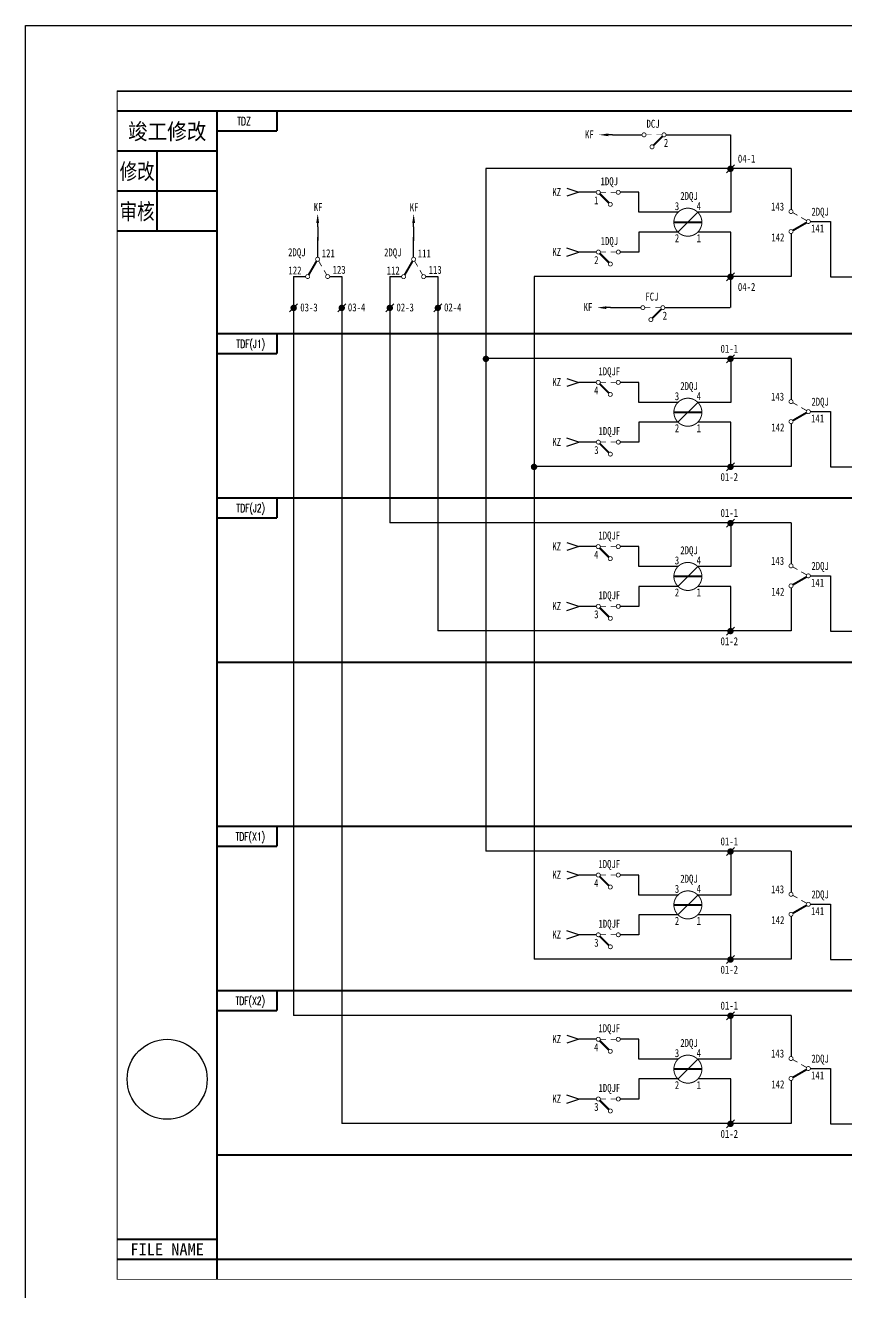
# Model space of a CAD drawing. Extents: x 215 to 887, y 54 to 677.
# Drawn here: x 215.2 to 420.5, y 360.5 to 677.3 of the extents above; entities that cross this region are included whole.
import ezdxf
from ezdxf.enums import TextEntityAlignment as Align

# ---------------------------------------------------------------- set-up
doc = ezdxf.new("R2010")
doc.units = 0
doc.linetypes.add('DASHED', pattern=[0.75, 0.5, -0.25])
doc.layers.get('0').update_dxf_attribs({"linetype": 'CONTINUOUS'})
doc.layers.add('TIE', color=7, linetype='CONTINUOUS')
doc.styles.add('CHINESE', font='SimSun.ttf', dxfattribs={"width": 0.9})
doc.styles.add('HZ', font='txt.shx', dxfattribs={"width": 0.7, "bigfont": 'hztxt.shx'})

# ---------------------------------------------------------------- blocks, each defined once
blk = doc.blocks.new('144')
at = {"const_width": 0.2}
for points in [[(1, 0, -1), (0, 0, -1)], [(6, 0, -1), (5, 0, -1)], [(4, -3, -1), (3, -3, -1)]]:
    blk.add_lwpolyline(points, format="xyb", close=True, dxfattribs=at)
for points, const_width in [([(2.4, 0), (1, 0)], 0.15), ([(5, 0), (3.6, 0)], 0.15), ([(0.85, -0.35), (3.15, -2.65)], 0.5)]:
    blk.add_lwpolyline(points, dxfattribs=dict(const_width=const_width))
blk.add_lwpolyline([(5.5, -1.3, 0, 0, 0), (5.5, -2.3, 0.8, 0, 0), (5.5, -4.5, 0, 0, 0)], format="xyseb")
at = {"width": 0.8}
for tag, p in [('RELAY', (3, 2.2)), ('0', (0, -2))]:
    blk.add_attdef(tag, text='', height=2, dxfattribs=at).set_placement(p, align=Align.MIDDLE)
blk = doc.blocks.new('W54')
for p, q in [((0, 0), (3, 1)), ((3, -1), (0, 0))]:
    blk.add_line(p, q)
blk = doc.blocks.new('W55')
at = {"rotation": 180}
blk.add_blockref('W54', (0, 0), dxfattribs=at)
blk = doc.blocks.new('W21')
blk.add_line((-1, -1), (1, 1))
at = {"const_width": 0.8}
blk.add_lwpolyline([(-0.4, 0, 1), (0.4, 0, 1)], format="xyb", close=True, dxfattribs=at)
blk = doc.blocks.new('W52')
blk.add_lwpolyline([(0, -3.3, 0, 0.7, 0), (0, -1, 0.7, 0.7, 0)], format="xyseb")
blk.add_lwpolyline([(0, 0), (0, -1)])
blk = doc.blocks.new('A$C6CA63361')
at = {"linetype": 'DASHED', "xscale": -1}
blk.add_blockref('144', (6.1, 4.5), dxfattribs=at)
at = {"color": 0, "width": 0.8}
blk.add_attdef('2', text='', height=2, dxfattribs=at).set_placement((6.1, 2.5), align=Align.MIDDLE)
at = {"layer": 'TIE', "color": 0, "width": 0.8}
blk.add_text('FCJ', height=2, dxfattribs=at).set_placement((2.85, 6.26), align=Align.CENTER)

msp = doc.modelspace()

# ---------------------------------------------------------------- linework, layer by layer
for p, q in [((837.69, 660.88), (238.11, 660.88)), ((238.11, 660.88), (837.69, 660.88)), ((238.11, 660.88), (837.69, 660.88)), ((406.56, 641.55), (330.3, 641.55)), ((330.3, 641.55), (330.3, 470.89)), ((378.3, 625.64), (383.25, 630.59)), ((288.24, 626.94), (288.24, 623.5)), ((288.24, 624.36), (288.24, 623.5)), ((312.23, 626.92), (312.23, 623.48)), ((312.23, 624.33), (312.23, 623.48)), ((406.56, 614.55), (342.32, 614.55)), ((342.32, 614.55), (342.32, 443.89)), ((406.56, 594.04), (330.3, 594.04)), ((378.3, 578.13), (383.25, 583.08)), ((377.28, 580.61), (384.28, 580.61)), ((406.56, 567.04), (342.32, 567.04)), ((406.56, 552.99), (306.27, 552.99)), ((378.3, 537.08), (383.25, 542.03)), ((377.28, 539.56), (384.28, 539.56)), ((406.56, 525.99), (318.28, 525.99)), ((406.56, 470.89), (330.3, 470.89)), ((378.3, 454.98), (383.25, 459.93)), ((377.28, 457.46), (384.28, 457.46)), ((406.56, 443.89), (342.32, 443.89)), ((406.56, 429.84), (282.23, 429.84)), ((378.3, 413.93), (383.25, 418.88)), ((377.28, 416.4), (384.28, 416.4)), ((406.56, 402.84), (294.25, 402.84))]:
    msp.add_line(p, q)
at = {"linetype": 'Continuous'}
for p, q in [((361.9, 649.95), (369.39, 649.95)), ((375.32, 649.95), (391.43, 649.95)), ((391.43, 649.95), (391.43, 641.85)), ((391.49, 641.58), (391.49, 630.58)), ((406.56, 641.55), (406.56, 631.37)), ((357.84, 635.58), (353.49, 635.58)), ((368.49, 635.58), (363.88, 635.58)), ((368.49, 630.58), (368.49, 635.58)), ((378.43, 630.58), (368.49, 630.58)), ((391.49, 630.58), (383.38, 630.58)), ((411.39, 628.28), (416.39, 628.28)), ((416.39, 628.28), (416.39, 614.45)), ((288.24, 619.36), (288.24, 624.36)), ((312.23, 619.33), (312.23, 624.33)), ((378.43, 625.65), (368.49, 625.65)), ((368.49, 625.65), (368.49, 620.65)), ((391.49, 625.65), (383.38, 625.65)), ((391.49, 614.65), (391.49, 625.65)), ((406.56, 625.25), (406.56, 614.55)), ((357.92, 620.65), (353.49, 620.65)), ((368.49, 620.65), (363.8, 620.65)), ((391.43, 614.85), (391.43, 606.76)), ((282.23, 614.52), (282.23, 429.84)), ((282.23, 614.52), (285.15, 614.52)), ((291.27, 614.52), (294.25, 614.52)), ((294.25, 614.52), (294.25, 402.84)), ((306.27, 614.52), (306.27, 552.99)), ((306.27, 614.52), (309.18, 614.52)), ((315.31, 614.52), (318.28, 614.52)), ((318.28, 614.52), (318.28, 525.99)), ((330.3, 614.52), (330.3, 511.94)), ((416.39, 614.45), (476.54, 614.45)), ((361.43, 606.75), (369.02, 606.75)), ((375.03, 606.75), (391.39, 606.75)), ((391.49, 594.07), (391.49, 583.07)), ((406.56, 594.04), (406.56, 583.87)), ((357.84, 588.07), (353.49, 588.07)), ((368.49, 588.07), (363.88, 588.07)), ((368.49, 583.07), (368.49, 588.07)), ((378.43, 583.07), (368.49, 583.07)), ((391.49, 583.07), (383.38, 583.07)), ((411.39, 580.77), (416.39, 580.77)), ((416.39, 580.77), (416.39, 566.94)), ((368.49, 578.14), (368.49, 573.14)), ((378.43, 578.14), (368.49, 578.14)), ((391.49, 578.14), (383.38, 578.14)), ((391.49, 567.14), (391.49, 578.14)), ((406.56, 577.74), (406.56, 567.04)), ((357.92, 573.14), (353.49, 573.14)), ((368.49, 573.14), (363.8, 573.14)), ((416.39, 566.94), (476.54, 566.94)), ((391.49, 553.02), (391.49, 542.02)), ((406.56, 552.99), (406.56, 542.82)), ((357.84, 547.02), (353.49, 547.02)), ((368.49, 547.02), (363.88, 547.02)), ((368.49, 542.02), (368.49, 547.02)), ((378.43, 542.02), (368.49, 542.02)), ((391.49, 542.02), (383.38, 542.02)), ((411.39, 539.72), (416.39, 539.72)), ((416.39, 539.72), (416.39, 525.89)), ((368.49, 537.09), (368.49, 532.09)), ((378.43, 537.09), (368.49, 537.09)), ((391.49, 537.09), (383.38, 537.09)), ((391.49, 526.09), (391.49, 537.09)), ((406.56, 536.69), (406.56, 525.99)), ((357.92, 532.09), (353.49, 532.09)), ((368.49, 532.09), (363.8, 532.09)), ((416.39, 525.89), (476.54, 525.89)), ((391.49, 470.92), (391.49, 459.92)), ((406.56, 470.89), (406.56, 460.71)), ((357.84, 464.92), (353.49, 464.92)), ((368.49, 464.92), (363.88, 464.92)), ((368.49, 459.92), (368.49, 464.92)), ((378.43, 459.92), (368.49, 459.92)), ((391.49, 459.92), (383.38, 459.92)), ((411.39, 457.62), (416.39, 457.62)), ((416.39, 457.62), (416.39, 443.79)), ((368.49, 454.99), (368.49, 449.99)), ((378.43, 454.99), (368.49, 454.99)), ((391.49, 454.99), (383.38, 454.99)), ((391.49, 443.99), (391.49, 454.99)), ((406.56, 454.59), (406.56, 443.89)), ((357.92, 449.99), (353.49, 449.99)), ((368.49, 449.99), (363.8, 449.99)), ((416.39, 443.79), (476.54, 443.79)), ((391.49, 429.87), (391.49, 418.87)), ((406.56, 429.84), (406.56, 419.66)), ((357.84, 423.87), (353.49, 423.87)), ((368.49, 423.87), (363.88, 423.87)), ((368.49, 418.87), (368.49, 423.87)), ((378.43, 418.87), (368.49, 418.87)), ((391.49, 418.87), (383.38, 418.87)), ((411.39, 416.57), (416.39, 416.57)), ((416.39, 416.57), (416.39, 402.74)), ((378.43, 413.94), (368.49, 413.94)), ((368.49, 413.94), (368.49, 408.94)), ((391.49, 413.94), (383.38, 413.94)), ((391.49, 402.94), (391.49, 413.94)), ((406.56, 413.54), (406.56, 402.84)), ((357.92, 408.94), (353.49, 408.94)), ((368.49, 408.94), (363.8, 408.94)), ((416.39, 402.74), (476.54, 402.74))]:
    msp.add_line(p, q, dxfattribs=at)
msp.add_lwpolyline([(215.16, 677.32), (886.7, 677.32), (886.7, 53.54), (215.16, 53.54)], close=True)
at = {"const_width": 0.2}
msp.add_lwpolyline([(238.11, 363.88), (837.69, 363.88), (837.69, 660.88), (238.11, 660.88)], close=True, dxfattribs=at)
for points in [[(238.11, 655.88, 0.5, 0.5, 0), (263.11, 655.88, 0.5, 0.5, 0)], [(278.11, 655.88, 0.5, 0.5, 0), (278.11, 650.88, 0.5, 0.5, 0)], [(238.11, 645.88, 0.5, 0.5, 0), (263.11, 645.88, 0.5, 0.5, 0)], [(248.11, 625.88, 0.5, 0.5, 0), (248.11, 645.88, 0.5, 0.5, 0)], [(238.11, 635.88, 0.5, 0.5, 0), (263.11, 635.88, 0.5, 0.5, 0)], [(406.99, 626.02, 0.5, 0.5, 0), (410.46, 628.02, 0.5, 0.5, 0)], [(238.11, 625.88, 0.5, 0.5, 0), (263.11, 625.88, 0.5, 0.5, 0)], [(285.98, 614.96, 0.5, 0.5, 0), (287.98, 618.42, 0.5, 0.5, 0)], [(309.97, 614.93, 0.5, 0.5, 0), (311.97, 618.4, 0.5, 0.5, 0)], [(278.11, 600.22, 0.5, 0.5, 0), (278.11, 595.22, 0.5, 0.5, 0)], [(406.99, 578.51, 0.5, 0.5, 0), (410.46, 580.51, 0.5, 0.5, 0)], [(278.11, 559.17, 0.5, 0.5, 0), (278.11, 554.17, 0.5, 0.5, 0)], [(406.99, 537.46, 0.5, 0.5, 0), (410.46, 539.46, 0.5, 0.5, 0)], [(278.11, 477.06, 0.5, 0.5, 0), (278.11, 472.06, 0.5, 0.5, 0)], [(406.99, 455.36, 0.5, 0.5, 0), (410.46, 457.36, 0.5, 0.5, 0)], [(278.11, 436.01, 0.5, 0.5, 0), (278.11, 431.01, 0.5, 0.5, 0)], [(406.99, 414.31, 0.5, 0.5, 0), (410.46, 416.31, 0.5, 0.5, 0)], [(238.11, 373.88, 0.5, 0.5, 0), (263.11, 373.88, 0.5, 0.5, 0)]]:
    msp.add_lwpolyline(points, format="xyseb")
for points, const_width in [([(651.48, 655.88), (263.11, 655.88)], 0.5), ([(278.11, 650.88), (263.11, 650.88), (263.11, 655.88), (279.18, 655.88)], 0.5), ([(406.99, 630.52), (408.17, 629.84)], 0.2), ([(377.28, 628.11), (384.28, 628.11)], 0.5), ([(409.12, 629.29), (410.46, 628.52)], 0.2), ([(289.25, 617.08), (288.48, 618.42)], 0.2), ([(313.24, 617.06), (312.47, 618.4)], 0.2), ([(290.48, 614.96), (289.8, 616.13)], 0.2), ([(314.47, 614.93), (313.79, 616.1)], 0.2), ([(620.89, 600.22), (263.11, 600.22)], 0.5), ([(278.11, 595.22), (263.11, 595.22), (263.11, 600.22), (279.18, 600.22)], 0.5), ([(406.99, 583.01), (408.17, 582.33)], 0.2), ([(377.28, 580.61), (384.28, 580.61)], 0.5), ([(409.12, 581.78), (410.46, 581.01)], 0.2), ([(620.89, 559.17), (263.11, 559.17)], 0.5), ([(278.11, 554.17), (263.11, 554.17), (263.11, 559.17), (279.18, 559.17)], 0.5), ([(406.99, 541.96), (408.17, 541.28)], 0.2), ([(377.28, 539.56), (384.28, 539.56)], 0.5), ([(409.12, 540.73), (410.46, 539.96)], 0.2), ([(620.89, 518.11), (263.11, 518.11)], 0.5), ([(620.89, 518.11), (263.11, 518.11)], 0.5), ([(620.89, 477.06), (263.11, 477.06)], 0.5), ([(620.89, 477.06), (263.11, 477.06)], 0.5), ([(278.11, 472.06), (263.11, 472.06), (263.11, 477.06), (279.18, 477.06)], 0.5), ([(406.99, 459.86), (408.17, 459.18)], 0.2), ([(377.28, 457.46), (384.28, 457.46)], 0.5), ([(409.12, 458.63), (410.46, 457.86)], 0.2), ([(651.48, 436.01), (263.11, 436.01)], 0.5), ([(620.89, 436.01), (263.11, 436.01)], 0.5), ([(278.11, 431.01), (263.11, 431.01), (263.11, 436.01), (279.18, 436.01)], 0.5), ([(406.99, 418.81), (408.17, 418.13)], 0.2), ([(377.28, 416.4), (384.28, 416.4)], 0.5), ([(409.12, 417.58), (410.46, 416.81)], 0.2), ([(832.69, 394.96), (263.11, 394.96)], 0.5), ([(263.11, 363.88), (263.11, 368.88), (238.11, 368.88)], 0.5)]:
    msp.add_lwpolyline(points, dxfattribs=dict(const_width=const_width))
for points in [[(263.11, 368.88, 0.5, 0.5, 0), (832.69, 368.88, 0.5, 0.5, 0), (832.69, 655.88, 0.5, 0.5, 0), (263.11, 655.88, 0.5, 0.5, 0)], [(406.06, 630.77, 0.2, 0.2, -1), (407.06, 630.77, 0.2, 0.2, -1)], [(410.39, 628.27, 0.2, 0.2, -1), (411.39, 628.27, 0.2, 0.2, -1)], [(406.06, 625.77, 0.2, 0.2, -1), (407.06, 625.77, 0.2, 0.2, -1)], [(288.23, 618.35, 0.2, 0.2, 1), (288.23, 619.35, 0.2, 0.2, 1)], [(312.22, 618.33, 0.2, 0.2, 1), (312.22, 619.33, 0.2, 0.2, 1)], [(285.73, 614.02, 0.2, 0.2, 1), (285.73, 615.02, 0.2, 0.2, 1)], [(290.73, 614.02, 0.2, 0.2, 1), (290.73, 615.02, 0.2, 0.2, 1)], [(309.72, 614, 0.2, 0.2, 1), (309.72, 615, 0.2, 0.2, 1)], [(314.72, 614, 0.2, 0.2, 1), (314.72, 615, 0.2, 0.2, 1)], [(406.06, 583.26, 0.2, 0.2, -1), (407.06, 583.26, 0.2, 0.2, -1)], [(410.39, 580.76, 0.2, 0.2, -1), (411.39, 580.76, 0.2, 0.2, -1)], [(406.06, 578.26, 0.2, 0.2, -1), (407.06, 578.26, 0.2, 0.2, -1)], [(406.06, 542.21, 0.2, 0.2, -1), (407.06, 542.21, 0.2, 0.2, -1)], [(410.39, 539.71, 0.2, 0.2, -1), (411.39, 539.71, 0.2, 0.2, -1)], [(406.06, 537.21, 0.2, 0.2, -1), (407.06, 537.21, 0.2, 0.2, -1)], [(406.06, 460.11, 0.2, 0.2, -1), (407.06, 460.11, 0.2, 0.2, -1)], [(410.39, 457.61, 0.2, 0.2, -1), (411.39, 457.61, 0.2, 0.2, -1)], [(406.06, 455.11, 0.2, 0.2, -1), (407.06, 455.11, 0.2, 0.2, -1)], [(406.06, 419.06, 0.2, 0.2, -1), (407.06, 419.06, 0.2, 0.2, -1)], [(410.39, 416.56, 0.2, 0.2, -1), (411.39, 416.56, 0.2, 0.2, -1)], [(406.06, 414.06, 0.2, 0.2, -1), (407.06, 414.06, 0.2, 0.2, -1)]]:
    msp.add_lwpolyline(points, format="xyseb", close=True)
at = {"linetype": 'ByBlock', "const_width": 0.5}
msp.add_lwpolyline([(263.11, 655.88), (263.11, 394.96)], dxfattribs=at)
at = {"linetype": 'Continuous'}
msp.add_lwpolyline([(263.11, 640.44, 0.3, 0.3, 0), (263.11, 645.63, 0.3, 0.3, 0)], format="xyseb", dxfattribs=at)
for points, const_width in [([(377.28, 628.11, 1), (384.28, 628.11, 1)], 0.25), ([(329.9, 593.95, 1), (330.7, 593.95, 1)], 0.8), ([(377.28, 580.61, 1), (384.28, 580.61, 1)], 0.25), ([(341.92, 566.95, 1), (342.72, 566.95, 1)], 0.8), ([(377.28, 539.56, 1), (384.28, 539.56, 1)], 0.25), ([(377.28, 457.46, 1), (384.28, 457.46, 1)], 0.25), ([(377.28, 416.4, 1), (384.28, 416.4, 1)], 0.25)]:
    msp.add_lwpolyline(points, format="xyb", close=True, dxfattribs=dict(const_width=const_width))
msp.add_circle((250.61, 413.88), 10)

# ---------------------------------------------------------------- block references
at = {"xscale": -1}
for name, p, rotation in [('W52', (361.9, 649.95), 270), ('W52', (288.24, 626.94), 180), ('W52', (312.23, 626.92), 180), ('W55', (353.49, 620.65), 180), ('W52', (361.43, 606.75), 270), ('W55', (353.49, 573.14), 180), ('W55', (353.49, 532.09), 180), ('W55', (353.49, 449.99), 180), ('W55', (353.49, 408.94), 180)]:
    msp.add_blockref(name, p, dxfattribs=dict(at, rotation=rotation))
at = {"linetype": 'DASHED', "xscale": -1}
msp.add_blockref('144', (375.32, 649.95), dxfattribs=at)
for name, p in [('W21', (391.43, 641.45)), ('W55', (353.49, 635.58)), ('W21', (391.43, 614.45)), ('W21', (282.23, 606.69)), ('W21', (294.25, 606.69)), ('W21', (306.27, 606.69)), ('W21', (318.28, 606.69)), ('W21', (391.43, 593.95)), ('W55', (353.49, 588.07)), ('W21', (391.43, 566.95)), ('W21', (391.43, 552.9)), ('W55', (353.49, 547.02)), ('W21', (391.43, 525.9)), ('W21', (391.43, 470.79)), ('W55', (353.49, 464.92)), ('W21', (391.43, 443.79)), ('W21', (391.43, 429.74)), ('W55', (353.49, 423.87)), ('W21', (391.43, 402.74))]:
    msp.add_blockref(name, p)
at = {"linetype": 'DASHED'}
for p in [(357.88, 635.58), (357.9, 620.65), (357.88, 588.07), (357.9, 573.14), (357.88, 547.02), (357.9, 532.09), (357.88, 464.92), (357.9, 449.99), (357.88, 423.87), (357.9, 408.94)]:
    msp.add_blockref('144', p, dxfattribs=at)
msp.add_blockref('A$C6CA63361', (368.93, 602.25)).add_auto_attribs({'2': '2'})

# ---------------------------------------------------------------- texts
at = {"style": 'CHINESE'}
for s, width, p in [('竣工修改', 0.9, (250.61, 650.88)), ('修改', 0.8, (243.11, 640.88)), ('审核', 0.8, (243.11, 630.88))]:
    msp.add_text(s, height=4, dxfattribs=dict(at, width=width)).set_placement(p, align=Align.MIDDLE)
at = {"color": 6, "linetype": 'Continuous', "style": 'HZ', "width": 0.7}
for s, p in [('TDZ', (271.52, 652.36)), ('TDF(J1)', (275.06, 596.7)), ('TDF(J2)', (275.06, 555.65)), ('TDF(X1)', (275.06, 473.54)), ('TDF(X2)', (275.06, 432.49))]:
    msp.add_text(s, height=2, dxfattribs=at).set_placement(p, align=Align.RIGHT)
at = {"width": 0.8}
for s, p in [('2', (375.32, 647.95)), ('1', (357.88, 633.58)), ('3    4', (380.78, 632.11)), ('2    1', (380.78, 624.11)), ('2', (357.9, 618.65)), ('4', (357.88, 586.07)), ('3    4', (380.78, 584.61)), ('2    1', (380.78, 576.61)), ('3', (357.9, 571.14)), ('4', (357.88, 545.02)), ('3    4', (380.78, 543.56)), ('2    1', (380.78, 535.56)), ('3', (357.9, 530.09)), ('4', (357.88, 462.92)), ('3    4', (380.78, 461.46)), ('2    1', (380.78, 453.46)), ('3', (357.9, 447.99)), ('4', (357.88, 421.87)), ('3    4', (380.78, 420.4)), ('2    1', (380.78, 412.4)), ('3', (357.9, 406.94))]:
    msp.add_text(s, height=2, dxfattribs=at).set_placement(p, align=Align.MIDDLE)
for s, p in [('143', (401.57, 631.02)), ('141', (411.58, 625.56)), ('142', (401.64, 623.31)), ('121', (289.26, 619.34)), ('111', (313.26, 619.32)), ('122', (280.93, 615.06)), ('123', (291.97, 615.22)), ('112', (305.48, 615.03)), ('113', (315.97, 615.2)), ('143', (401.57, 583.51)), ('141', (411.58, 578.05)), ('142', (401.64, 575.8)), ('143', (401.57, 542.46)), ('141', (411.58, 537)), ('142', (401.64, 534.75)), ('143', (401.57, 460.36)), ('141', (411.58, 454.9)), ('142', (401.64, 452.65)), ('143', (401.57, 419.31)), ('141', (411.58, 413.85)), ('142', (401.64, 411.6))]:
    msp.add_text(s, height=2, dxfattribs=at).set_placement(p)
at = {"style": 'CHINESE'}
msp.add_text('FILE NAME', height=3, dxfattribs=at).set_placement((250.61, 371.38), align=Align.MIDDLE)
at = {"layer": 'TIE', "width": 0.8}
for s, p in [('DCJ', (372.07, 651.72)), ('1DQJ', (361.13, 637.34)), ('2DQJ', (381.06, 633.67)), ('2DQJ', (413.84, 629.74)), ('1DQJ', (361.15, 622.41)), ('1DQJF', (361.13, 589.84)), ('2DQJ', (381.06, 586.16)), ('2DQJ', (413.84, 582.24)), ('1DQJF', (361.15, 574.91)), ('1DQJF', (361.13, 548.79)), ('2DQJ', (381.06, 545.11)), ('2DQJ', (413.84, 541.19)), ('1DQJF', (361.15, 533.86)), ('1DQJF', (361.13, 466.68)), ('2DQJ', (381.06, 463.01)), ('2DQJ', (413.84, 459.08)), ('1DQJF', (361.15, 451.75)), ('1DQJF', (361.13, 425.63)), ('2DQJ', (381.06, 421.96)), ('2DQJ', (413.84, 418.03)), ('1DQJF', (361.15, 410.7))]:
    msp.add_text(s, height=2, dxfattribs=at).set_placement(p, align=Align.CENTER)
for s, p in [('KF', (355.06, 649.05)), ('KZ', (346.91, 634.64)), ('KF', (287.26, 630.88)), ('KF', (311.25, 630.86)), ('2DQJ', (280.85, 619.59)), ('2DQJ', (304.84, 619.56)), ('KZ', (346.91, 619.7)), ('KF', (354.71, 605.88)), ('KZ', (346.91, 587.13)), ('KZ', (346.91, 572.2)), ('KZ', (346.91, 546.08)), ('KZ', (346.91, 531.15)), ('KZ', (346.91, 463.98)), ('KZ', (346.91, 449.04)), ('KZ', (346.91, 422.93)), ('KZ', (346.91, 407.99))]:
    msp.add_text(s, height=2, dxfattribs=at).set_placement(p)
at = {"layer": 'TIE', "color": 3, "width": 0.8}
for s, p in [('04-1', (395.46, 643.98)), ('04-2', (395.46, 611.91)), ('01-1', (391.13, 596.47)), ('01-2', (391.13, 564.4)), ('01-1', (391.13, 555.42)), ('01-2', (391.13, 523.35)), ('01-1', (391.13, 473.32)), ('01-2', (391.13, 441.25)), ('01-1', (391.13, 432.27)), ('01-2', (391.13, 400.2))]:
    msp.add_text(s, height=2, dxfattribs=at).set_placement(p, align=Align.MIDDLE)
for s, p in [('03-3', (283.89, 605.81)), ('03-4', (295.79, 605.83)), ('02-3', (307.93, 605.81)), ('02-4', (319.83, 605.83))]:
    msp.add_text(s, height=2, dxfattribs=at).set_placement(p)

doc.saveas('drawing.dxf')
